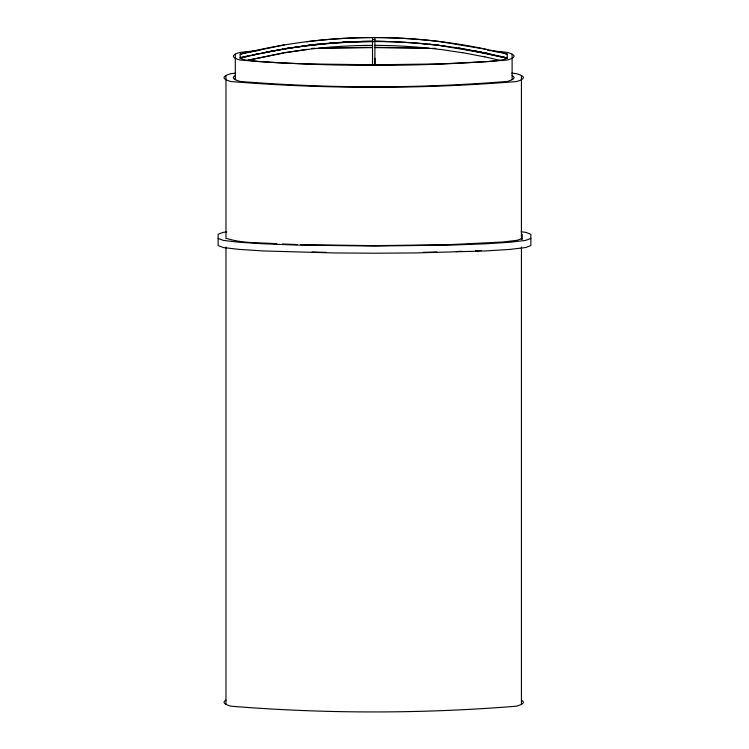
<?xml version="1.0" encoding="UTF-8"?>
<svg xmlns="http://www.w3.org/2000/svg" width="749" height="749" viewBox="0 0 749 749"><rect width="100%" height="100%" fill="white"/><g stroke="black" fill="none" stroke-linecap="round" stroke-linejoin="round"><path stroke-width="1.12" d="M284.47 44.865L240.157 54.106L240.157 58.272L244.829 59.957L258.152 61.53L279.358 62.879L306.987 63.918L373.704 64.788L374.893 64.779L374.893 58.272M507.251 54.106L507.251 58.272L502.579 59.957L489.256 61.53L440.412 63.918L374.893 64.779M522.231 238.425L517.194 240.298L502.439 242.039L448.361 244.68L374.5 245.644L300.639 244.68M530.863 238.454L525.611 240.401L509.985 242.245L485.118 243.828L452.724 245.045L374.5 246.065L296.276 245.045L263.882 243.828L239.015 242.245L223.389 240.401L218.137 238.454M242.526 57.355L248.097 56.072M252.553 55.051L257.01 54.031M240.157 58.272C283.759 47.178 328.717 41.635 373.704 41.504A540.347 539.851 0 0 1 440.684 45.67L485.137 53.198L507.251 58.272M248.097 60.126L283.609 52.851M248.097 60.248L284.714 52.767L306.912 49.528A538.849 538.353 0 0 1 372.59 45.371M265.904 52.121L268.114 51.709M270.333 51.297L272.542 50.876M278.076 49.837L280.285 49.425M282.504 49.013L284.714 48.591M262.272 53.198C298.917 45.642 336.292 41.71 373.704 41.616L373.704 41.504M286.933 48.273L289.151 47.945M302.474 46.007L304.693 45.689M284.714 52.645L306.912 49.415M252.6 51.522L244.829 52.439L240.157 54.171C327.407 32.141 420.049 31.861 507.251 54.228L502.579 52.439L494.808 51.522M235.551 73.14L231.01 73.674A366.523 20.335 0 0 0 231.01 81.557C325.796 89.215 421.612 89.215 516.398 81.557A366.523 20.335 0 0 0 516.398 73.674L511.857 73.14M226.741 231.909L223.389 232.312L218.137 234.259L218.137 245.597L223.389 247.544L239.015 249.389L263.882 250.971L334.007 252.947L374.5 253.209L414.993 252.947L485.118 250.971L509.985 249.389L525.611 247.544L530.863 245.597L530.863 234.259L525.611 232.312L521.145 231.778M308.017 45.249L310.245 45.015M314.692 44.556L318.025 44.21M322.473 43.742L324.701 43.517M259.688 50.38L240.092 52.374A357.442 19.839 0 0 0 240.092 60.023C328.839 67.185 418.56 67.185 507.316 60.023A357.442 19.839 0 0 0 507.316 52.374L487.711 50.38M481.195 250.531L475.559 250.793M330.262 42.983L333.605 42.777M342.508 42.225L346.965 41.944M456.291 251.524L461.964 251.308M361.449 41.457L371.476 41.251M325.244 47.852L372.553 47.374M311.584 48.385L315.039 48.32M318.484 48.254L372.553 47.618M423.082 252.329L436.873 252.048M372.515 39.538L374.893 39.538M240.157 57.476L284.714 48.713L306.912 45.483A538.849 538.353 0 0 1 372.59 41.317M507.251 57.476L504.882 57.476C462.367 46.972 418.616 41.495 374.818 41.345M372.515 64.779L374.893 64.779M374.856 47.374L422.164 47.852M374.856 47.618L428.924 48.254M432.37 48.32L435.815 48.385M312.127 252.048L325.918 252.329M375.932 41.251L385.96 41.457M276.84 243.781C260.203 242.367 242.76 243.668 226.769 238.425M282.504 243.996L297.241 244.548M422.708 43.517L424.926 43.742M429.383 44.21L431.602 44.434M437.163 45.015L439.382 45.249M442.715 45.689L444.934 46.007M458.257 47.945L460.476 48.273M440.496 49.415L462.695 52.767M485.137 49.144L440.684 41.738A540.347 539.851 0 0 0 373.704 37.562A540.347 539.851 0 0 0 306.725 41.738M467.114 49.425L469.333 49.837M474.866 50.876L477.076 51.297M479.294 51.709L481.504 52.121M462.938 48.91L507.251 58.16M462.695 52.645L484.828 56.915M485.942 53.001L488.17 53.516M500.426 56.334L504.882 57.355M484.828 56.802L500.426 60.5M522.231 234.287L522.231 239.38M521.426 75.546L521.426 239.315M521.426 246.964L521.426 704.332M512.11 54.153L512.11 79.656M374.893 38.564L374.893 41.438M374.893 42.375L374.893 64.929M372.515 38.564L372.515 41.438M372.515 42.375L372.515 64.929M235.298 54.153L235.298 79.656M225.973 75.546L225.973 238.772M225.973 246.964L225.973 704.332M512.11 75.574A357.442 19.839 0 0 1 507.316 81.435C418.56 88.607 328.839 88.607 240.092 81.435A357.442 19.839 0 0 1 235.298 75.574M225.973 700.193A366.523 20.335 0 0 0 231.01 706.204C325.796 713.853 421.612 713.853 516.398 706.204A366.523 20.335 0 0 0 521.426 700.193M374.818 45.371A538.849 538.353 0 0 1 440.496 49.537"/></g></svg>
